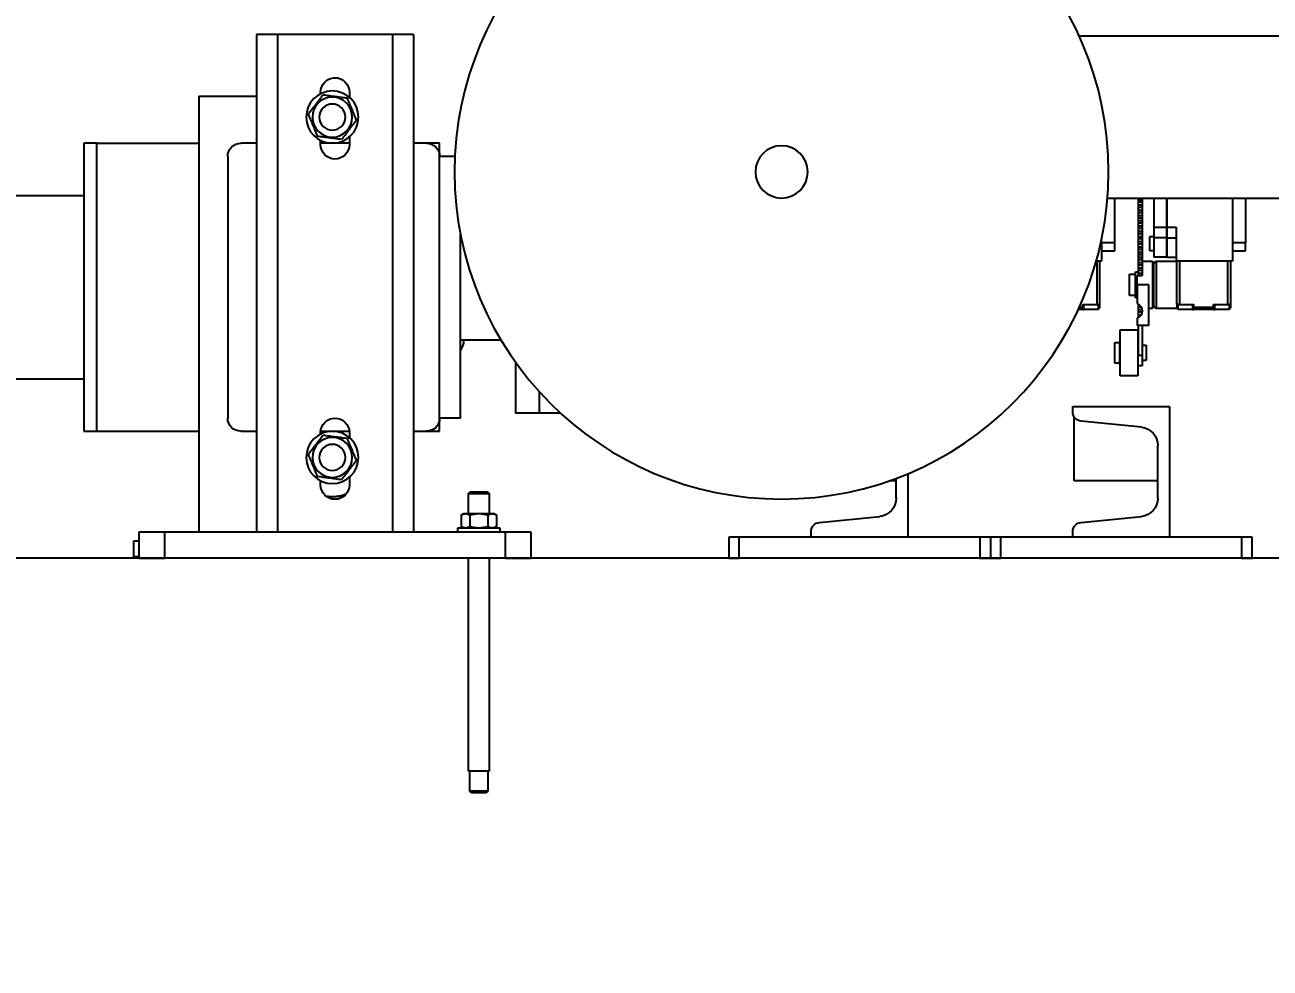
# Model space of a CAD drawing. Header units: millimetres. Extents: x 6622 to 532820, y 3370 to 359312.
# Drawn here: x 458672.5 to 459148.4, y 346198.6 to 346558.9 of the extents above; entities that cross this region are included whole.
import ezdxf

# ---------------------------------------------------------------- set-up
doc = ezdxf.new("R2010")
doc.units = ezdxf.units.MM
doc.layers.add('WA', color=4, linetype='Continuous', lineweight=15)
doc.styles.get("Standard").update_dxf_attribs({"font": 'txt', "bigfont": 'gbcbig.shx'})
doc.dimstyles.new('副本 ISO-25', dxfattribs={"dimtxt": 300, "dimasz": 200, "dimexe": 200, "dimexo": 25, "dimgap": 200, "dimtad": 1, "dimtxsty": 'Standard', "dimcen": 2.5, "dimadec": 0, "dimazin": 0, "dimtfac": 1, "dimtmove": 0, "dimatfit": 3, "dimfxl": 1, "dimarcsym": 0})

# ---------------------------------------------------------------- blocks, each defined once
blk = doc.blocks.new('*D417')
at = {"color": 0, "lineweight": -2, "transparency": 16777216}
for p, q in [((460050, 346359.7), (460050, 345161.43)), ((458550, 346244.67), (458550, 345161.43)), ((458750, 345361.43), (459850, 345361.43))]:
    blk.add_line(p, q, dxfattribs=at)
at = {"color": 0, "transparency": 16777216}
for points in [[(458750, 345394.76), (458750, 345328.09), (458550, 345361.43)], [(459850, 345394.76), (459850, 345328.09), (460050, 345361.43)]]:
    blk.add_solid(points, dxfattribs=at)
at = {"layer": 'Defpoints', "color": 0, "transparency": 16777216}
for p in [(460050, 346384.7), (458550, 346269.67), (460050, 345361.43)]:
    blk.add_point(p, dxfattribs=at)
at = {"color": 0, "transparency": 16777216, "insert": (459300, 345806.43), "char_height": 300, "attachment_point": 5}
blk.add_mtext('1500{\\H0.7x;\\S+5/0;}', dxfattribs=at)
blk = doc.blocks.new('*D419')
at = {"color": 0, "lineweight": -2, "transparency": 16777216}
for p, q in [((457550, 346423.95), (457550, 343455.62)), ((461400, 346407.04), (461400, 343455.62)), ((457750, 343655.62), (461200, 343655.62))]:
    blk.add_line(p, q, dxfattribs=at)
at = {"color": 0, "transparency": 16777216}
for points in [[(457750, 343688.95), (457750, 343622.28), (457550, 343655.62)], [(461200, 343688.95), (461200, 343622.28), (461400, 343655.62)]]:
    blk.add_solid(points, dxfattribs=at)
at = {"layer": 'Defpoints', "color": 0, "transparency": 16777216}
for p in [(457550, 346448.95), (461400, 346432.04), (461400, 343655.62)]:
    blk.add_point(p, dxfattribs=at)
at = {"color": 0, "transparency": 16777216, "insert": (459450, 344100.62), "char_height": 300, "attachment_point": 5}
blk.add_mtext('3850{\\H0.7x;\\S+10/0;}', dxfattribs=at)
blk = doc.blocks.new('A$C3E973D8C')
at = {"color": 2, "linetype": 'Continuous', "lineweight": 25}
for p, q in [((1996, 306.55), (2074.58, 306.55)), ((2329, 307.1), (2329, 117.1)), ((2329, 307.1), (2337, 307.1)), ((2337, 307.1), (2337, 117.1)), ((2337, 307.1), (2381, 307.1)), ((2381, 307.1), (2381, 117.1)), ((2381, 307.1), (2389, 307.1)), ((2389, 307.1), (2389, 117.1)), ((2353.5, 285.1), (2353.5, 283.2)), ((2364.5, 284.53), (2364.5, 285.1)), ((2411, 283.6), (2389, 283.6)), ((2411, 283.6), (2411, 117.1)), ((2353.5, 268), (2353.5, 265.1)), ((2364.5, 265.1), (2364.5, 266.67)), ((2319, 260.6), (2319, 265.6)), ((2319, 265.6), (2324, 265.6)), ((2324, 265.6), (2329, 265.6)), ((2353.5, 265.6), (2364.5, 265.6)), ((2389, 265.6), (2395, 265.6)), ((2450, 265.6), (2411, 265.6)), ((2450, 155.6), (2450, 265.6)), ((2450, 265.6), (2455, 265.6)), ((2455, 265.6), (2455, 155.6)), ((2313.18, 260.55), (2319, 260.55)), ((2319, 160.6), (2319, 260.6)), ((2400, 260.6), (2400, 160.6)), ((1977.5, 244.55), (2063.72, 244.55)), ((2011, 244.55), (2011, 227.55)), ((2016, 244.55), (2016, 227.55)), ((2041.05, 244.55), (2041.05, 233.55)), ((2041.2, 244.55), (2041.2, 233.55)), ((2046, 244.55), (2046, 233.55)), ((2050.5, 244.55), (2050.5, 244.05)), ((2052, 244.05), (2050.5, 244.05)), ((2050.5, 244.05), (2050.5, 243.05)), ((2050.5, 243.05), (2052, 243.05)), ((2050.5, 243.05), (2050.5, 242.05)), ((2052, 244.55), (2052, 244.05)), ((2052, 244.05), (2052, 243.05)), ((2052, 243.05), (2052, 242.05)), ((2061, 227.55), (2061, 244.55)), ((2504, 245.6), (2455, 245.6)), ((2050.5, 242.05), (2050.5, 241.05)), ((2052, 242.05), (2050.5, 242.05)), ((2050.5, 241.05), (2052, 241.05)), ((2050.5, 241.05), (2050.5, 240.05)), ((2050.5, 240.05), (2050.5, 239.05)), ((2052, 240.05), (2050.5, 240.05)), ((2050.5, 239.05), (2052, 239.05)), ((2050.5, 239.05), (2050.5, 238.05)), ((2052, 238.05), (2050.5, 238.05)), ((2050.5, 238.05), (2050.5, 237.05)), ((2052, 242.05), (2052, 241.05)), ((2052, 241.05), (2052, 240.05)), ((2052, 240.05), (2052, 239.05)), ((2052, 239.05), (2052, 238.05)), ((2052, 238.05), (2052, 237.05)), ((2041.05, 233.55), (2037.5, 233.55)), ((2037.5, 233.55), (2037.5, 220.55)), ((2041.2, 234.55), (2041.05, 234.55)), ((2041.05, 233.55), (2041.05, 229.55)), ((2046, 233.55), (2041.2, 233.55)), ((2041.2, 233.55), (2041.2, 229.55)), ((2046, 233.55), (2046, 229.55)), ((2050.5, 237.05), (2052, 237.05)), ((2050.5, 237.05), (2050.5, 236.05)), ((2052, 236.05), (2050.5, 236.05)), ((2050.5, 236.05), (2050.5, 235.05)), ((2050.5, 235.05), (2052, 235.05)), ((2050.5, 235.05), (2050.5, 234.05)), ((2052, 234.05), (2050.5, 234.05)), ((2050.5, 234.05), (2050.5, 233.05)), ((2052, 237.05), (2052, 236.05)), ((2052, 236.05), (2052, 235.05)), ((2052, 235.05), (2052, 234.05)), ((2052, 234.05), (2052, 233.05)), ((2041.05, 229.55), (2037.5, 229.55)), ((2041.2, 229.55), (2041.05, 229.55)), ((2041.05, 229.55), (2041.05, 222.05)), ((2041.2, 229.55), (2046, 229.55)), ((2041.2, 229.55), (2041.2, 222.05)), ((2047.5, 230.05), (2046, 230.05)), ((2046, 229.55), (2046, 222.05)), ((2047.5, 224.55), (2047.5, 230.05)), ((2050.5, 233.05), (2052, 233.05)), ((2050.5, 233.05), (2050.5, 232.05)), ((2052, 232.05), (2050.5, 232.05)), ((2050.5, 232.05), (2050.5, 231.05)), ((2050.5, 231.05), (2052, 231.05)), ((2050.5, 231.05), (2050.5, 230.05)), ((2052, 230.05), (2050.5, 230.05)), ((2050.5, 230.05), (2050.5, 229.05)), ((2050.5, 229.05), (2052, 229.05)), ((2050.5, 229.05), (2050.5, 228.05)), ((2052, 233.05), (2052, 232.05)), ((2052, 232.05), (2052, 231.05)), ((2052, 231.05), (2052, 230.05)), ((2052, 230.05), (2052, 229.05)), ((2052, 229.05), (2052, 228.05)), ((2066, 227.55), (2066, 228.91)), ((2310.96, 230.55), (2311, 230.55)), ((2311, 160.55), (2311, 230.76)), ((2011, 224.55), (2011, 227.55)), ((2011, 227.55), (2016, 227.55)), ((2016, 224.55), (2011, 224.55)), ((2016, 227.55), (2016, 224.55)), ((2016, 224.55), (2016, 220.55)), ((2046, 224.55), (2047.5, 224.55)), ((2052, 228.05), (2050.5, 228.05)), ((2050.5, 228.05), (2050.5, 227.05)), ((2050.5, 227.05), (2052, 227.05)), ((2050.5, 227.05), (2050.5, 226.05)), ((2050.5, 226.05), (2050.5, 225.05)), ((2052, 226.05), (2050.5, 226.05)), ((2050.5, 225.05), (2052, 225.05)), ((2050.5, 225.05), (2050.5, 224.05)), ((2050.5, 224.05), (2050.5, 223.05)), ((2052, 224.05), (2050.5, 224.05)), ((2052, 228.05), (2052, 227.05)), ((2052, 227.05), (2052, 226.05)), ((2052, 226.05), (2052, 225.05)), ((2052, 225.05), (2052, 224.05)), ((2052, 224.05), (2052, 223.05)), ((2061, 227.55), (2066, 227.55)), ((2061, 224.55), (2061, 227.55)), ((2066, 224.55), (2061, 224.55)), ((2066, 227.55), (2066, 227.05)), ((2066, 227.05), (2066, 220.55)), ((2016, 220.55), (2037.5, 220.55)), ((2016.75, 220.55), (2016.75, 204.05)), ((2017.75, 204.05), (2017.75, 220.55)), ((2036.25, 220.55), (2036.25, 204.05)), ((2037.25, 204.05), (2037.25, 220.55)), ((2041.05, 222.05), (2037.5, 222.05)), ((2045, 220.55), (2037.5, 220.55)), ((2041.2, 223.05), (2041.05, 223.05)), ((2041.2, 222.05), (2046, 222.05)), ((2045, 202.55), (2045, 220.55)), ((2050.5, 220.55), (2046.5, 220.55)), ((2046.5, 220.55), (2046.5, 202.55)), ((2050.5, 223.05), (2052, 223.05)), ((2050.5, 223.05), (2050.5, 222.05)), ((2050.5, 222.05), (2050.5, 221.05)), ((2052, 222.05), (2050.5, 222.05)), ((2050.5, 221.05), (2052, 221.05)), ((2050.5, 221.05), (2050.5, 220.05)), ((2050.5, 220.05), (2050.5, 219.05)), ((2052, 220.05), (2050.5, 220.05)), ((2050.5, 219.05), (2052, 219.05)), ((2050.5, 219.05), (2050.5, 218.05)), ((2052, 223.05), (2052, 222.05)), ((2052, 222.05), (2052, 221.05)), ((2052, 221.05), (2052, 220.05)), ((2052, 220.05), (2052, 219.05)), ((2052, 219.05), (2052, 218.05)), ((2066, 220.55), (2068.06, 220.55)), ((2066.75, 220.55), (2066.75, 204.05)), ((2067.75, 204.05), (2067.75, 220.55)), ((2046.5, 217.55), (2046, 217.55)), ((2050.5, 218.05), (2050.5, 217.05)), ((2052, 218.05), (2050.5, 218.05)), ((2050.5, 217.05), (2050.5, 215.05)), ((2050.5, 217.05), (2052, 217.05)), ((2050.5, 217.05), (2050.5, 216.99)), ((2052, 216.05), (2050.5, 216.05)), ((2052.4, 215.05), (2050.5, 215.05)), ((2052, 218.05), (2052, 217.05)), ((2052, 217.05), (2052, 216.05)), ((2053.1, 216.55), (2052, 216.55)), ((2052, 216.05), (2052, 215.05)), ((2052.4, 211.55), (2052.4, 215.05)), ((2053.1, 206.55), (2053.1, 216.55)), ((2055.3, 215.65), (2053.1, 215.65)), ((2055.3, 207.45), (2055.3, 215.65)), ((2048, 196.05), (2048, 211.55)), ((2048, 211.55), (2052.4, 211.55)), ((2052.4, 211.55), (2052.4, 204.34)), ((2046, 205.55), (2046.5, 205.55)), ((2052.4, 206.55), (2053.1, 206.55)), ((2053.1, 207.45), (2055.3, 207.45)), ((2016.75, 204.05), (2017.75, 204.05)), ((2016.75, 204.05), (2016.75, 203.05)), ((2017.25, 204.05), (2017.25, 202.05)), ((2017.25, 202.05), (2022.75, 202.05)), ((2023.2, 204.05), (2017.75, 204.05)), ((2022.75, 202.05), (2022.75, 204.05)), ((2023.2, 202.05), (2022.75, 202.05)), ((2023.2, 203.05), (2023.2, 204.05)), ((2030.8, 203.05), (2023.2, 203.05)), ((2023.2, 202.05), (2023.2, 203.05)), ((2023.2, 202.05), (2030.8, 202.05)), ((2036.25, 204.05), (2030.8, 204.05)), ((2030.8, 203.05), (2030.8, 204.05)), ((2030.8, 202.05), (2030.8, 203.05)), ((2031.25, 202.05), (2030.8, 202.05)), ((2031.25, 204.05), (2031.25, 202.05)), ((2031.25, 202.05), (2036.75, 202.05)), ((2036.25, 204.05), (2037.25, 204.05)), ((2036.75, 202.05), (2036.75, 204.05)), ((2037.16, 202.55), (2045, 202.55)), ((2037.25, 204.05), (2037.25, 203.39)), ((2037.25, 203.39), (2037.25, 203.05)), ((2046.5, 202.55), (2048, 202.55)), ((2052, 202.05), (2050.54, 202.05)), ((2050.54, 201.05), (2052, 201.05)), ((2050.9, 203.05), (2052, 203.05)), ((2052, 200.05), (2050.9, 200.05)), ((2052, 204.05), (2051.84, 204.05)), ((2052, 204.15), (2052, 204.05)), ((2052, 204.05), (2052, 203.05)), ((2052, 203.05), (2052, 202.05)), ((2052, 202.05), (2052, 201.05)), ((2052, 201.05), (2052, 200.05)), ((2052, 200.05), (2052, 199.05)), ((2066.75, 204.05), (2067.75, 204.05)), ((2066.75, 204.05), (2066.75, 203.05)), ((2067.25, 204.05), (2067.25, 202.05)), ((2067.25, 202.05), (2072.75, 202.05)), ((2073.2, 204.05), (2067.75, 204.05)), ((2072.75, 202.05), (2072.75, 204.05)), ((2073.2, 202.05), (2072.75, 202.05)), ((2073.2, 203.05), (2073.2, 204.05)), ((2073.2, 202.05), (2073.2, 203.05)), ((2074.48, 203.05), (2073.2, 203.05)), ((2073.2, 202.05), (2074.94, 202.05)), ((2048, 196.05), (2052.4, 196.05)), ((2050.5, 196.05), (2050.5, 184.69)), ((2051.84, 199.05), (2052, 199.05)), ((2052, 199.05), (2052, 198.95)), ((2052, 196.05), (2052, 184.69)), ((2052.4, 198.76), (2052.4, 196.05)), ((2058.9, 194.3), (2052.1, 194.3)), ((2052.1, 194.3), (2052.1, 176.8)), ((2058.9, 176.8), (2058.9, 194.3)), ((2311, 190.55), (2295.6, 190.55)), ((2050.5, 188.45), (2049, 188.45)), ((2049, 188.45), (2049, 185.55)), ((2052.1, 190.05), (2052, 190.05)), ((2059, 190.05), (2058.9, 190.05)), ((2059, 181.05), (2059, 190.05)), ((2061, 189.55), (2059, 189.55)), ((2061, 181.55), (2061, 189.55)), ((2310.36, 187.85), (2311, 186.66)), ((2049, 185.55), (2049, 182.65)), ((2049, 182.65), (2050.5, 182.65)), ((2052, 184.69), (2050.5, 184.69)), ((2050.5, 184.69), (2050.5, 180.55)), ((2052, 180.55), (2052, 184.69)), ((2052, 181.05), (2052.1, 181.05)), ((2058.9, 181.05), (2059, 181.05)), ((2059, 181.55), (2061, 181.55)), ((2289.98, 181.97), (2289.98, 162.55)), ((2050.5, 180.55), (2052, 180.55)), ((2052.1, 176.8), (2058.9, 176.8)), ((2504, 175.6), (2455, 175.6)), ((2281, 170.82), (2281, 162.55)), ((2077, 165.1), (2040, 165.1)), ((2040, 165.1), (2040, 115.1)), ((2077, 162.89), (2077, 165.1)), ((2272.78, 162.55), (2281, 162.55)), ((2281, 162.55), (2289.98, 162.55)), ((2050.8, 157.11), (2073.85, 159.41)), ((2076.5, 160.98), (2076.43, 160.98)), ((2076.5, 160.98), (2076.5, 161.09)), ((2076.5, 136.72), (2076.5, 160.98)), ((2311, 160.55), (2319, 160.55)), ((2319, 155.6), (2319, 160.55)), ((2324, 155.6), (2319, 155.6)), ((2329, 155.6), (2324, 155.6)), ((2353.5, 155.1), (2353.5, 153.2)), ((2364.48, 155.6), (2353.52, 155.6)), ((2364.5, 154.53), (2364.5, 155.1)), ((2395, 155.6), (2389, 155.6)), ((2450, 155.6), (2411, 155.6)), ((2455, 155.6), (2450, 155.6)), ((2044.5, 130.06), (2044.5, 150.14)), ((2140, 139.4), (2140, 115.1)), ((2044.5, 136.72), (2076.5, 136.72)), ((2144.5, 130.06), (2144.5, 137.62)), ((2144.5, 136.72), (2146.97, 136.72)), ((2353.5, 138), (2353.5, 135.1)), ((2364.5, 135.1), (2364.5, 136.67)), ((2300.68, 132.47), (2300, 131.79)), ((2300, 131.79), (2300, 124.14)), ((2308, 131.79), (2300, 131.79)), ((2307.32, 132.47), (2300.68, 132.47)), ((2308, 131.79), (2307.32, 132.47)), ((2308, 124.14), (2308, 131.79)), ((2298.11, 124.14), (2297.2, 123.61)), ((2298.9, 124.14), (2297.2, 123.61)), ((2298.9, 124.14), (2298.11, 124.14)), ((2300.6, 123.61), (2298.9, 124.14)), ((2304, 124.14), (2298.9, 124.14)), ((2304, 124.14), (2300.6, 123.61)), ((2307.4, 123.61), (2304, 124.14)), ((2309.1, 124.14), (2304, 124.14)), ((2309.1, 124.14), (2307.4, 123.61)), ((2310.8, 123.61), (2309.1, 124.14)), ((2309.89, 124.14), (2309.1, 124.14)), ((2310.8, 123.61), (2309.89, 124.14)), ((2073.85, 120.79), (2050.8, 123.09)), ((2173.85, 120.79), (2150.8, 123.09)), ((2297.2, 123.61), (2297.2, 119.23)), ((2297.2, 119.23), (2298.11, 118.7)), ((2298.9, 118.7), (2297.2, 119.23)), ((2300.6, 119.23), (2298.9, 118.7)), ((2300.6, 123.61), (2300.6, 119.23)), ((2304, 118.7), (2300.6, 119.23)), ((2307.4, 119.23), (2304, 118.7)), ((2307.4, 123.61), (2307.4, 119.23)), ((2309.1, 118.7), (2307.4, 119.23)), ((2310.8, 119.23), (2309.1, 118.7)), ((2309.89, 118.7), (2310.8, 119.23)), ((2310.8, 123.61), (2310.8, 119.23)), ((2008.5, 107.1), (2008.5, 115.1)), ((2008.5, 115.1), (2012.5, 115.1)), ((2012.5, 115.1), (2012.5, 107.1)), ((2012.5, 115.1), (2104.5, 115.1)), ((2040, 115.1), (2077, 115.1)), ((2077, 115.1), (2077, 117.31)), ((2104.5, 107.1), (2104.5, 115.1)), ((2104.5, 115.1), (2108.5, 115.1)), ((2108.5, 115.1), (2108.5, 107.1)), ((2108.5, 115.1), (2112.5, 115.1)), ((2112.5, 115.1), (2112.5, 107.1)), ((2112.5, 115.1), (2204.5, 115.1)), ((2140, 115.1), (2177, 115.1)), ((2177, 115.1), (2177, 117.31)), ((2204.5, 107.1), (2204.5, 115.1)), ((2204.5, 115.1), (2208.5, 115.1)), ((2208.5, 115.1), (2208.5, 107.1)), ((2284, 107.1), (2284, 117.1)), ((2284, 117.1), (2294, 117.1)), ((2294, 117.1), (2294, 107.1)), ((2294, 117.1), (2424, 117.1)), ((2296, 118.7), (2296, 117.1)), ((2312, 118.7), (2296, 118.7)), ((2312, 117.1), (2312, 118.7)), ((2424, 107.1), (2424, 117.1)), ((2424, 117.1), (2434, 117.1)), ((2434, 117.1), (2434, 107.1)), ((2434, 113.6), (2436, 113.6)), ((2436, 113.6), (2436, 107.6)), ((2012.5, 107.1), (2008.5, 107.1)), ((2012.5, 107.1), (2104.5, 107.1)), ((2108.5, 107.1), (2104.5, 107.1)), ((2112.5, 107.1), (2108.5, 107.1)), ((2112.5, 107.1), (2204.5, 107.1)), ((2208.5, 107.1), (2204.5, 107.1)), ((2294, 107.1), (2284, 107.1)), ((2294, 107.1), (2424, 107.1)), ((2300, 107.1), (2300, 25.81)), ((2308, 25.81), (2308, 107.1)), ((2434, 107.1), (2424, 107.1)), ((2434, 107.6), (2436, 107.6)), ((2300, 25.81), (2308, 25.81)), ((2300.6, 25.81), (2300.6, 18.15)), ((2307.4, 18.15), (2307.4, 25.81)), ((2300.6, 18.15), (2301.28, 17.47)), ((2300.6, 18.15), (2307.4, 18.15)), ((2301.28, 17.47), (2304, 17.47)), ((2304, 17.47), (2306.72, 17.47)), ((2306.72, 17.47), (2307.4, 18.15))]:
    blk.add_line(p, q, dxfattribs=at)
at = {"color": 2, "linetype": 'Continuous', "lineweight": 25, "flags": 128}
blk.add_lwpolyline([(2357.49, 290.39), (2357.65, 290.42), (2359.38, 290.59)], dxfattribs=at)
at = {"color": 2, "linetype": 'Continuous', "lineweight": 25}
for centre, radius in [((2188.31, 254.69), 125), ((2360, 275.6), 10), ((2360, 275.6), 7.62), ((2360, 275.6), 5), ((2188.31, 254.69), 10), ((2360, 145.6), 10), ((2360, 145.6), 7.62), ((2360, 145.6), 5)]:
    blk.add_circle(centre, radius, dxfattribs=at)
for centre, radius, start, end in [((2359, 285.1), 5.5, 0, 180), ((2324, 260.6), 5, 90, 180), ((2359, 265.1), 5.5, 180, 0), ((2395, 260.6), 5, 0, 90), ((2045, 219.55), 1, 0, 90), ((2017.75, 203.05), 1, 180, 240), ((2036.25, 203.05), 1, 300, 0), ((2045, 203.55), 1, 270, 0), ((2053.5, 201.55), 3, 111.5102, 248.4898), ((2067.75, 203.05), 1, 180, 240), ((2073.5, 162.89), 3.5, 275.7106, 0), ((2051.5, 150.14), 7, 95.7106, 180), ((2324, 160.6), 5, 180, 270), ((2359, 155.1), 5.5, 0, 180), ((2395, 160.6), 5, 270, 0), ((2359, 135.1), 5.5, 180, 0), ((2051.5, 130.06), 7, 180, 264.2894), ((2151.5, 130.06), 7, 180, 264.2894), ((2360, 145.6), 15, 249.8112, 279.3081), ((2359, 145.6), 15, 255.5244, 271.9102), ((2073.5, 117.31), 3.5, 0, 84.2894), ((2173.5, 117.31), 3.5, 0, 84.2894)]:
    blk.add_arc(centre, radius, start, end, dxfattribs=at)
for points, knots in [([(2354.38, 282.93), (2354.23, 282.57), (2353.79, 281.51), (2353.03, 279.69), (2351.99, 277.16), (2351.27, 275.42), (2350.84, 274.4)], [0, 0, 0, 0, 0.131289, 0.380796, 0.636407, 1, 1, 1, 1]), ([(2363.54, 284.13), (2362.74, 284.03), (2361.14, 283.82), (2358.76, 283.51), (2356.48, 283.21), (2355.08, 283.02), (2354.38, 282.93)], [0, 0, 0, 0, 0.264606, 0.534944, 0.765343, 1, 1, 1, 1]), ([(2369.16, 276.8), (2368.67, 277.44), (2367.68, 278.72), (2366.22, 280.63), (2364.83, 282.45), (2363.97, 283.57), (2363.54, 284.13)], [0, 0, 0, 0, 0.264607, 0.534948, 0.765344, 1, 1, 1, 1]), ([(2365.62, 268.27), (2366.04, 269.29), (2366.76, 271.02), (2367.81, 273.54), (2368.56, 275.36), (2369.01, 276.44), (2369.16, 276.8)], [0, 0, 0, 0, 0.363593, 0.612791, 0.868708, 1, 1, 1, 1]), ([(2350.84, 274.4), (2351.33, 273.76), (2352.32, 272.48), (2353.78, 270.57), (2355.17, 268.75), (2356.03, 267.63), (2356.46, 267.07)], [0, 0, 0, 0, 0.264603, 0.534944, 0.76534, 1, 1, 1, 1]), ([(2356.46, 267.07), (2357.26, 267.17), (2358.86, 267.38), (2361.24, 267.69), (2363.52, 267.99), (2364.92, 268.18), (2365.62, 268.27)], [0, 0, 0, 0, 0.264602, 0.534948, 0.765342, 1, 1, 1, 1]), ([(2046, 211.55), (2046, 212.56), (2046, 214.1), (2046, 215.97), (2046, 217.25), (2046, 218.28), (2046, 219.28), (2046, 219.44), (2046, 219.55)], [0, 0, 0, 0, 0.239457, 0.36836, 0.500001, 0.631636, 0.760538, 1, 1, 1, 1]), ([(2046, 203.55), (2046, 203.66), (2046, 203.82), (2046, 204.82), (2046, 205.85), (2046, 207.13), (2046, 209), (2046, 210.54), (2046, 211.55)], [0, 0, 0, 0, 0.239462, 0.3683638, 0.4999993, 0.6316404, 0.7605435, 1, 1, 1, 1]), ([(2309.83, 190.55), (2309.84, 190.09), (2309.84, 189.16), (2310.18, 188.29), (2310.36, 187.85)], [0, 0, 0, 0, 0.489856, 1, 1, 1, 1]), ([(2310.94, 188.08), (2310.89, 188.06), (2310.78, 188.01), (2310.63, 187.95), (2310.5, 187.9), (2310.41, 187.86), (2310.36, 187.85), (2310.36, 187.85), (2310.37, 187.85)], [0, 0, 0, 0, 0.1614537, 0.3656085, 0.5269509, 0.7047498, 0.8921864, 1, 1, 1, 1]), ([(2354.38, 152.93), (2354.23, 152.57), (2353.79, 151.51), (2353.03, 149.69), (2351.99, 147.16), (2351.27, 145.42), (2350.84, 144.4)], [0, 0, 0, 0, 0.13129, 0.380797, 0.636407, 1, 1, 1, 1]), ([(2363.54, 154.13), (2362.74, 154.03), (2361.14, 153.82), (2358.76, 153.51), (2356.48, 153.21), (2355.08, 153.02), (2354.38, 152.93)], [0, 0, 0, 0, 0.264606, 0.534944, 0.765343, 1, 1, 1, 1]), ([(2369.16, 146.8), (2368.67, 147.44), (2367.68, 148.72), (2366.22, 150.63), (2364.83, 152.45), (2363.97, 153.57), (2363.54, 154.13)], [0, 0, 0, 0, 0.264607, 0.534948, 0.765345, 1, 1, 1, 1]), ([(2350.84, 144.4), (2351.33, 143.76), (2352.32, 142.48), (2353.78, 140.57), (2355.17, 138.75), (2356.03, 137.63), (2356.46, 137.07)], [0, 0, 0, 0, 0.264603, 0.534944, 0.765341, 1, 1, 1, 1]), ([(2365.62, 138.27), (2366.04, 139.29), (2366.76, 141.02), (2367.81, 143.54), (2368.56, 145.36), (2369.01, 146.44), (2369.16, 146.8)], [0, 0, 0, 0, 0.363593, 0.612791, 0.868709, 1, 1, 1, 1]), ([(2356.46, 137.07), (2357.26, 137.17), (2358.86, 137.38), (2361.24, 137.69), (2363.52, 137.99), (2364.92, 138.18), (2365.62, 138.27)], [0, 0, 0, 0, 0.264602, 0.534948, 0.765341, 1, 1, 1, 1])]:
    blk.add_open_spline(points, degree=3, knots=knots, dxfattribs=at)
blk = doc.blocks.new('*D429')
at = {"color": 0, "lineweight": -2, "transparency": 16777216}
for p, q in [((457818.48, 355761.22), (450895.95, 355761.22)), ((451095.95, 355561.22), (451095.95, 346555.22)), ((460376.39, 346355.22), (450895.95, 346355.22))]:
    blk.add_line(p, q, dxfattribs=at)
at = {"color": 0, "transparency": 16777216}
for points in [[(451062.62, 355561.22), (451129.28, 355561.22), (451095.95, 355761.22)], [(451062.62, 346555.22), (451129.28, 346555.22), (451095.95, 346355.22)]]:
    blk.add_solid(points, dxfattribs=at)
at = {"layer": 'Defpoints', "color": 0, "transparency": 16777216}
for p in [(457843.48, 355761.22), (451095.95, 346355.22), (460401.39, 346355.22)]:
    blk.add_point(p, dxfattribs=at)
at = {"color": 0, "transparency": 16777216, "insert": (450737.68, 351058.22), "char_height": 300, "attachment_point": 5, "rotation": 90}
blk.add_mtext('(9406堆垛机总高）', dxfattribs=at)

msp = doc.modelspace()

# ---------------------------------------------------------------- linework, layer by layer
at = {"layer": 'WA'}
msp.add_line((529050, 346355.221), (385050, 346355.221), dxfattribs=at)

# ---------------------------------------------------------------- block references
at = {"extrusion": (0, 0, -1), "zscale": -1}
msp.add_blockref('A$C3E973D8C', (-461150, 346248.121), dxfattribs=at)

# ---------------------------------------------------------------- dimensions: what is measured, and where the dimension line sits
at = {"color": 3}
dim = msp.add_linear_dim(base=(451095.95, 346355.221), p1=(457843.479, 355761.221), p2=(460401.39, 346355.221), angle=90, text='(<>堆垛机总高）', dimstyle='副本 ISO-25', dxfattribs=at)
dim.commit()
dim.dimension.update_dxf_attribs({"geometry": '*D429', "text_midpoint": (450737.678, 351058.221)})
for base, p1, p2, text, picture, middle in [((461400, 343655.615), (457550, 346448.945), (461400, 346432.044), '3850{\\H0.7x;\\S+10/0;}', '*D419', (459450, 343655.615)), ((460050, 345361.427), (458550, 346269.666), (460050, 346384.701), '<>{\\H0.7x;\\S+5/0;}', '*D417', (459300, 345361.427))]:
    dim = msp.add_linear_dim(base=base, p1=p1, p2=p2, text=text, dimstyle='副本 ISO-25', dxfattribs=at)
    dim.commit()
    dim.dimension.update_dxf_attribs({"geometry": picture, "text_midpoint": middle, "dimtype": 160})

doc.saveas('drawing.dxf')
